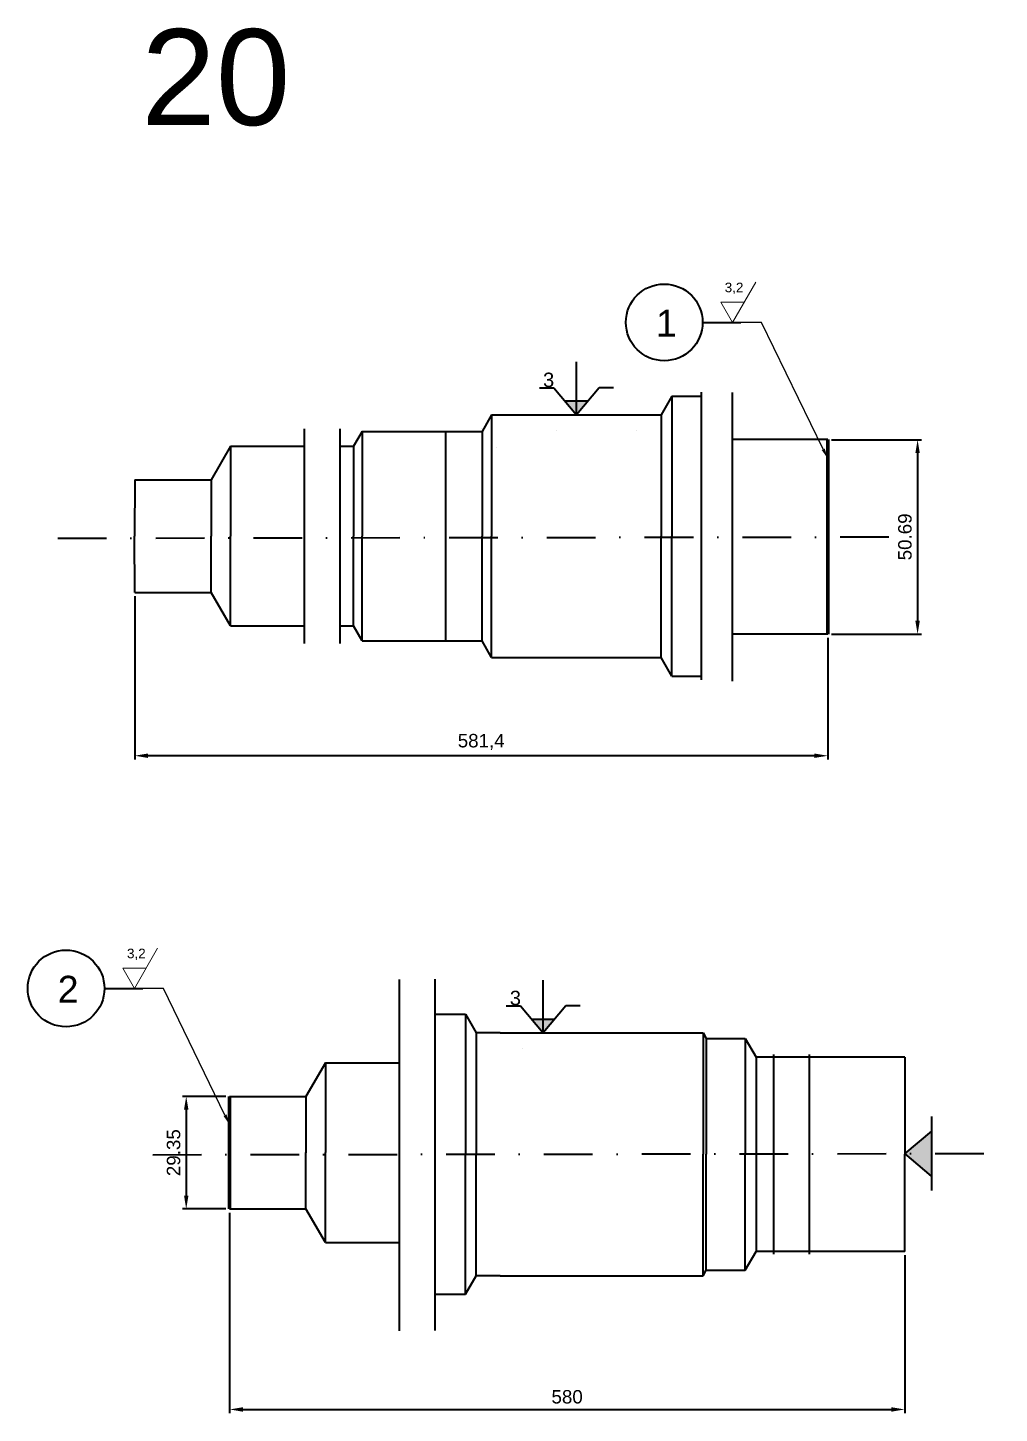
# Model space of a CAD drawing. Header units: millimetres. Extents: x 1335 to 6286, y 608 to 2939.
# Drawn here: x 2243.2 to 2496.5, y 2217.7 to 2578.9 of the extents above; entities that cross this region are included whole.
import ezdxf
from ezdxf import colors
from ezdxf.entities.mleader import LeaderData, LeaderLine
from ezdxf.math import Vec2, Vec3

# ---------------------------------------------------------------- set-up
doc = ezdxf.new("R2010")
doc.units = ezdxf.units.MM
doc.linetypes.add('CENTER', pattern=[50.8, 31.75, -6.35, 6.35, -6.35])
doc.linetypes.add('DASHDOT', pattern=[25.4, 12.7, -6.35, 0, -6.35])
for name, color, linetype, lineweight in [('01.1 CIĄG. Z PRZERWANIEM', 255, 'Amzigzag', 35), ('01.1 CIĄGŁA CIENKA', 255, 'Continuous', 35), ('01.2 CIĄGŁA GRUBA', 7, 'Continuous', 70), ('04.1 DŁ. K+K CIENKA', 255, 'DASHDOT', 35), ('odkuwka', 1, 'CENTER', 35)]:
    doc.layers.add(name, color=color, linetype=linetype, lineweight=lineweight)
doc.styles.get("Standard").update_dxf_attribs({"font": 'arial.ttf'})
doc.linetypes.add('Amzigzag', pattern='A,0.0001,[136,genltshp.shx,S=0.04,R=0,X=0,Y=0],-11', length=11.0001)
doc.dimstyles.new('AM_ISO$0', dxfattribs={"dimscale": 100, "dimtxt": 3.5, "dimasz": 3.5, "dimexe": 1, "dimexo": 1, "dimgap": 1.5, "dimtad": 1, "dimdsep": 46, "dimtxsty": 'Standard', "dimcen": 0, "dimclrd": 256, "dimclre": 256, "dimclrt": 2, "dimadec": 0, "dimazin": 2, "dimtp": 0.1, "dimtm": 0.1, "dimtfac": 0.71, "dimtmove": 0, "dimatfit": 3, "dimfxl": 1, "dimlwd": -1, "dimlwe": -1, "dimarcsym": 1})

# ---------------------------------------------------------------- blocks, each defined once
blk = doc.blocks.new('*D70')
at = {"layer": '01.1 CIĄGŁA CIENKA', "linetype": 'ByBlock', "transparency": 16777216}
for p, q in [((2452.77, 2471.49), (2476.21, 2471.49)), ((2475.21, 2467.99), (2475.21, 2424.3)), ((2452.77, 2420.8), (2476.21, 2420.8))]:
    blk.add_line(p, q, dxfattribs=at)
at = {"layer": '01.1 CIĄGŁA CIENKA', "transparency": 16777216}
for points in [[(2474.63, 2467.99), (2475.79, 2467.99), (2475.21, 2471.49)], [(2474.63, 2424.3), (2475.79, 2424.3), (2475.21, 2420.8)]]:
    blk.add_solid(points, dxfattribs=at)
at = {"layer": 'Defpoints', "color": 0, "transparency": 16777216}
for p in [(2451.77, 2471.49), (2451.77, 2420.8), (2475.21, 2420.8)]:
    blk.add_point(p, dxfattribs=at)
at = {"layer": '01.1 CIĄGŁA CIENKA', "color": 2, "transparency": 16777216, "insert": (2471.92, 2446.15), "char_height": 3.5, "attachment_point": 5, "rotation": 90}
blk.add_mtext('50.69', dxfattribs=at)
blk = doc.blocks.new('*D71')
at = {"layer": '01.1 CIĄGŁA CIENKA', "linetype": 'ByBlock', "transparency": 16777216}
for p, q in [((2271.07, 2430.68), (2271.07, 2388.1)), ((2451.77, 2419.8), (2451.77, 2388.1)), ((2448.27, 2389.1), (2274.57, 2389.1))]:
    blk.add_line(p, q, dxfattribs=at)
at = {"layer": '01.1 CIĄGŁA CIENKA', "transparency": 16777216}
for points in [[(2274.57, 2389.69), (2274.57, 2388.52), (2271.07, 2389.1)], [(2448.27, 2389.69), (2448.27, 2388.52), (2451.77, 2389.1)]]:
    blk.add_solid(points, dxfattribs=at)
at = {"layer": 'Defpoints', "color": 0, "transparency": 16777216}
for p in [(2271.07, 2431.68), (2451.77, 2420.8), (2271.07, 2389.1)]:
    blk.add_point(p, dxfattribs=at)
at = {"layer": '01.1 CIĄGŁA CIENKA', "color": 2, "transparency": 16777216, "insert": (2361.42, 2392.71), "char_height": 3.5, "attachment_point": 5}
blk.add_mtext('581,4', dxfattribs=at)
blk = doc.blocks.new('*D69')
at = {"layer": '01.1 CIĄGŁA CIENKA', "linetype": 'ByBlock', "transparency": 16777216}
for p, q in [((2294.81, 2300.32), (2283.51, 2300.32)), ((2284.51, 2296.82), (2284.51, 2274.47)), ((2294.81, 2270.97), (2283.51, 2270.97))]:
    blk.add_line(p, q, dxfattribs=at)
at = {"layer": '01.1 CIĄGŁA CIENKA', "transparency": 16777216}
for points in [[(2283.93, 2296.82), (2285.09, 2296.82), (2284.51, 2300.32)], [(2283.93, 2274.47), (2285.09, 2274.47), (2284.51, 2270.97)]]:
    blk.add_solid(points, dxfattribs=at)
at = {"layer": 'Defpoints', "color": 0, "transparency": 16777216}
for p in [(2295.81, 2300.32), (2284.51, 2270.97), (2295.81, 2270.97)]:
    blk.add_point(p, dxfattribs=at)
at = {"layer": '01.1 CIĄGŁA CIENKA', "color": 2, "transparency": 16777216, "insert": (2281.22, 2285.64), "char_height": 3.5, "attachment_point": 5, "rotation": 90}
blk.add_mtext('29.35', dxfattribs=at)
blk = doc.blocks.new('*D57')
at = {"layer": '01.1 CIĄGŁA CIENKA', "linetype": 'ByBlock', "transparency": 16777216}
for p, q in [((2295.81, 2269.97), (2295.81, 2217.71)), ((2471.86, 2258.88), (2471.86, 2217.71)), ((2299.31, 2218.71), (2468.36, 2218.71))]:
    blk.add_line(p, q, dxfattribs=at)
at = {"layer": '01.1 CIĄGŁA CIENKA', "transparency": 16777216}
for points in [[(2299.31, 2219.29), (2299.31, 2218.12), (2295.81, 2218.71)], [(2468.36, 2219.29), (2468.36, 2218.12), (2471.86, 2218.71)]]:
    blk.add_solid(points, dxfattribs=at)
at = {"layer": 'Defpoints', "color": 0, "transparency": 16777216}
for p in [(2295.81, 2270.97), (2471.86, 2259.88), (2471.86, 2218.71)]:
    blk.add_point(p, dxfattribs=at)
at = {"layer": '01.1 CIĄGŁA CIENKA', "color": 2, "transparency": 16777216, "insert": (2383.83, 2221.99), "char_height": 3.5, "attachment_point": 5}
blk.add_mtext('580', dxfattribs=at)

msp = doc.modelspace()

# ---------------------------------------------------------------- hatches: boundary and pattern name
at = {"layer": '01.1 CIĄGŁA CIENKA'}
h = msp.add_hatch(color=256, dxfattribs=at)
h.dxf.hatch_style = 1
h.paths.add_polyline_path([(2389.199, 2481.506), (2386.258, 2481.506), (2386.258, 2478.001)])
h.paths.add_polyline_path([(2386.258, 2481.506), (2383.316, 2481.506), (2386.258, 2478.001)])
h = msp.add_hatch(color=256, dxfattribs=at)
h.dxf.hatch_style = 1
h.paths.add_polyline_path([(2380.527, 2320.382), (2377.586, 2320.382), (2377.586, 2316.876)])
h.paths.add_polyline_path([(2377.586, 2320.382), (2374.644, 2320.382), (2377.586, 2316.876)])
h = msp.add_hatch(color=256, dxfattribs=at)
h.dxf.hatch_style = 1
h.paths.add_polyline_path([(2471.86, 2285.4), (2478.87, 2279.518), (2478.87, 2291.283)])

# ---------------------------------------------------------------- linework, layer by layer
at = {"layer": '01.1 CIĄG. Z PRZERWANIEM'}
for p, q in [((2418.838, 2408.869), (2418.838, 2483.851)), ((2426.82, 2483.763), (2426.82, 2408.53)), ((2315.384, 2418.351), (2315.384, 2474.351)), ((2324.548, 2474.351), (2324.548, 2418.351)), ((2340.126, 2239.172), (2340.126, 2330.764)), ((2349.29, 2330.865), (2349.29, 2239.298)), ((2437.742, 2259.226), (2437.742, 2311.226)), ((2446.906, 2311.226), (2446.906, 2259.226))]:
    msp.add_line(p, q, dxfattribs=at)
at = {"layer": '01.1 CIĄGŁA CIENKA', "linetype": 'Continuous', "lineweight": 20}
for p, q in [((2426.96, 2502.052), (2433.022, 2512.552)), ((2426.96, 2502.052), (2433.022, 2512.552)), ((2423.928, 2507.302), (2426.96, 2502.052)), ((2429.991, 2507.302), (2423.928, 2507.302)), ((2423.928, 2507.302), (2426.96, 2502.052)), ((2429.991, 2507.302), (2423.928, 2507.302)), ((2270.982, 2328.449), (2277.045, 2338.949)), ((2270.982, 2328.449), (2277.045, 2338.949)), ((2267.951, 2333.699), (2270.982, 2328.449)), ((2274.014, 2333.699), (2267.951, 2333.699)), ((2267.951, 2333.699), (2270.982, 2328.449)), ((2274.014, 2333.699), (2267.951, 2333.699))]:
    msp.add_line(p, q, dxfattribs=at)
at = {"layer": '01.1 CIĄGŁA CIENKA'}
for p, q in [((2419.151, 2502.052), (2429.151, 2502.052)), ((2386.258, 2478.001), (2386.258, 2491.763)), ((2376.625, 2485.012), (2380.375, 2485.012)), ((2380.375, 2485.012), (2386.258, 2478.001)), ((2392.14, 2485.012), (2386.258, 2478.001)), ((2395.89, 2485.012), (2392.14, 2485.012)), ((2389.199, 2481.506), (2383.316, 2481.506)), ((2411.139, 2482.851), (2408.376, 2478.001)), ((2411.139, 2482.851), (2418.838, 2482.851)), ((2411.139, 2482.851), (2411.139, 2446.351)), ((2364.139, 2478.001), (2361.669, 2473.636)), ((2364.139, 2478.001), (2408.376, 2478.001)), ((2364.139, 2478.001), (2364.139, 2446.351)), ((2408.376, 2478.001), (2408.376, 2446.351)), ((2361.397, 2474.36), (2361.397, 2474.36)), ((2361.397, 2474.36), (2361.397, 2474.36)), ((2330.362, 2473.636), (2328.107, 2469.756)), ((2330.362, 2473.636), (2361.669, 2473.636)), ((2330.362, 2473.636), (2330.362, 2446.351)), ((2352.233, 2419.066), (2352.233, 2473.636)), ((2361.669, 2473.636), (2361.669, 2446.347)), ((2451.774, 2471.493), (2426.82, 2471.493)), ((2296.071, 2469.756), (2290.979, 2461.026)), ((2296.071, 2469.756), (2315.384, 2469.756)), ((2296.071, 2469.756), (2296.071, 2446.351)), ((2324.548, 2469.756), (2328.107, 2469.756)), ((2328.107, 2469.756), (2328.107, 2446.351)), ((2271.067, 2461.026), (2271.044, 2446.351)), ((2271.067, 2461.026), (2290.979, 2461.026)), ((2290.979, 2461.026), (2290.979, 2446.34)), ((2271.067, 2431.676), (2271.044, 2446.351)), ((2290.979, 2431.676), (2290.979, 2446.362)), ((2296.071, 2422.946), (2296.071, 2446.351)), ((2328.107, 2422.946), (2328.107, 2446.351)), ((2330.362, 2419.066), (2330.362, 2446.351)), ((2361.669, 2419.066), (2361.669, 2446.355)), ((2364.139, 2414.701), (2364.139, 2446.351)), ((2408.376, 2414.701), (2408.376, 2446.351)), ((2411.139, 2409.851), (2411.139, 2446.351)), ((2271.067, 2431.676), (2290.979, 2431.676)), ((2296.071, 2422.946), (2290.979, 2431.676)), ((2296.071, 2422.946), (2315.384, 2422.946)), ((2324.548, 2422.946), (2328.107, 2422.946)), ((2330.362, 2419.066), (2328.107, 2422.946)), ((2451.774, 2420.803), (2426.82, 2420.803)), ((2330.362, 2419.066), (2361.669, 2419.066)), ((2364.139, 2414.701), (2361.669, 2419.066)), ((2364.139, 2414.701), (2408.376, 2414.701)), ((2411.139, 2409.851), (2408.376, 2414.701)), ((2411.139, 2409.851), (2418.838, 2409.851)), ((2377.586, 2316.876), (2377.586, 2330.639)), ((2263.174, 2328.449), (2273.174, 2328.449)), ((2367.953, 2323.887), (2371.703, 2323.887)), ((2371.703, 2323.887), (2377.586, 2316.876)), ((2383.468, 2323.887), (2377.586, 2316.876)), ((2387.218, 2323.887), (2383.468, 2323.887)), ((2349.288, 2321.726), (2357.288, 2321.726)), ((2357.288, 2321.726), (2357.288, 2285.226)), ((2357.288, 2321.726), (2360.101, 2316.876)), ((2380.527, 2320.382), (2374.644, 2320.382)), ((2366.389, 2316.876), (2360.101, 2316.876)), ((2360.101, 2316.876), (2360.101, 2285.226)), ((2366.389, 2316.876), (2411.288, 2316.876)), ((2411.288, 2316.876), (2419.288, 2316.876)), ((2419.288, 2316.876), (2420.124, 2315.421)), ((2419.288, 2316.876), (2419.288, 2285.226)), ((2420.124, 2315.421), (2430.288, 2315.421)), ((2420.124, 2315.421), (2420.124, 2285.226)), ((2430.288, 2315.421), (2430.288, 2310.421)), ((2430.288, 2315.421), (2433.118, 2310.571)), ((2320.813, 2309.046), (2315.721, 2300.316)), ((2320.813, 2309.046), (2340.126, 2309.046)), ((2320.813, 2309.046), (2320.813, 2285.641)), ((2430.288, 2310.421), (2430.288, 2285.226)), ((2471.86, 2310.571), (2433.118, 2310.571)), ((2433.118, 2310.571), (2433.118, 2259.881)), ((2471.86, 2310.571), (2471.86, 2285.226)), ((2295.808, 2300.316), (2315.721, 2300.316)), ((2315.721, 2300.316), (2315.721, 2285.63)), ((2478.87, 2295.033), (2478.87, 2275.768)), ((2478.87, 2291.283), (2471.86, 2285.4)), ((2315.721, 2270.966), (2315.721, 2285.651)), ((2320.813, 2262.236), (2320.813, 2285.641)), ((2357.288, 2248.726), (2357.288, 2285.226)), ((2360.101, 2253.576), (2360.101, 2285.226)), ((2419.288, 2253.576), (2419.288, 2285.226)), ((2420.124, 2255.031), (2420.124, 2285.226)), ((2430.288, 2260.031), (2430.288, 2285.226)), ((2478.87, 2279.518), (2471.86, 2285.4)), ((2471.86, 2259.881), (2471.86, 2285.226)), ((2295.808, 2270.966), (2315.721, 2270.966)), ((2320.813, 2262.236), (2315.721, 2270.966)), ((2320.813, 2262.236), (2340.126, 2262.236)), ((2430.288, 2255.031), (2430.288, 2260.031)), ((2430.288, 2255.031), (2433.118, 2259.881)), ((2471.86, 2259.881), (2433.118, 2259.881)), ((2419.288, 2253.576), (2420.124, 2255.031)), ((2420.124, 2255.031), (2430.288, 2255.031)), ((2357.288, 2248.726), (2360.101, 2253.576)), ((2366.389, 2253.576), (2360.101, 2253.576)), ((2366.389, 2253.576), (2411.288, 2253.576)), ((2411.288, 2253.576), (2419.288, 2253.576)), ((2349.288, 2248.726), (2357.288, 2248.726))]:
    msp.add_line(p, q, dxfattribs=at)
at = {"layer": '01.1 CIĄGŁA CIENKA', "ltscale": 0.2}
for p, q in [((2352.233, 2469.36), (2352.233, 2469.36)), ((2419.288, 2311.226), (2419.288, 2285.226)), ((2419.288, 2259.226), (2419.288, 2285.226))]:
    msp.add_line(p, q, dxfattribs=at)
at = {"layer": '01.1 CIĄGŁA CIENKA', "color": 136, "linetype": 'Continuous', "lineweight": 20, "ltscale": 0.2, "true_color": 0x008080}
for points in [[(2380.958, 2473.86), (2380.95, 2473.86)], [(2401.971, 2473.86), (2401.962, 2473.86)], [(2365.453, 2469.36), (2365.444, 2469.36)], [(2372.286, 2312.735), (2372.278, 2312.735)]]:
    msp.add_lwpolyline(points, dxfattribs=at)
at = {"layer": '01.1 CIĄGŁA CIENKA'}
for centre in [(2409.151, 2502.059), (2253.174, 2328.456)]:
    msp.add_circle(centre, 10, dxfattribs=at)
at = {"layer": '01.2 CIĄGŁA GRUBA'}
for p, q in [((2451.774, 2471.493), (2451.774, 2446.148)), ((2451.774, 2420.803), (2451.774, 2446.148)), ((2295.808, 2300.316), (2295.786, 2285.641)), ((2295.808, 2270.966), (2295.786, 2285.641))]:
    msp.add_line(p, q, dxfattribs=at)
at = {"layer": '04.1 DŁ. K+K CIENKA'}
for p, q in [((2251.045, 2445.813), (2471.774, 2446.148)), ((2275.787, 2285.103), (2496.516, 2285.438))]:
    msp.add_line(p, q, dxfattribs=at)

# ---------------------------------------------------------------- texts
at = {"layer": '01.1 CIĄGŁA CIENKA', "attachment_point": 1}
for s, width, gutter_width, insert, char_height in [('3,2', 6.23728, 12.5, (2424.931, 2512.422), 2.5), ('1', 6.92921, 1, (2406.974, 2505.344), 7), ('3', 9.52863, 1, (2377.555, 2488.96), 3.75), ('3,2', 6.23728, 12.5, (2269.07, 2338.819), 2.5), ('2', 6.92921, 1, (2250.997, 2331.741), 7), ('3', 9.52863, 1, (2368.883, 2327.835), 3.75)]:
    msp.add_mtext_dynamic_manual_height_columns(s, width=width, gutter_width=gutter_width, heights=[0], dxfattribs=dict(at, insert=insert, char_height=char_height))
at = {"layer": 'odkuwka', "insert": (2272.815, 2578.498), "char_height": 25, "attachment_point": 1}
msp.add_mtext_dynamic_manual_height_columns('20', width=57.69407, gutter_width=1, heights=[0], dxfattribs=at)

# ---------------------------------------------------------------- dimensions: what is measured, and where the dimension line sits
at = {"layer": '01.1 CIĄGŁA CIENKA'}
for base, p1, p2, picture, middle in [((2475.209, 2420.803), (2451.774, 2471.493), (2451.774, 2420.803), '*D70', (2471.922, 2446.148)), ((2284.51, 2270.966), (2295.808, 2300.316), (2295.808, 2270.966), '*D69', (2281.222, 2285.641))]:
    dim = msp.add_linear_dim(base=base, p1=p1, p2=p2, angle=90, dimstyle='AM_ISO$0', override={"dimscale": 1, "dimtdec": 3}, dxfattribs=at)
    dim.commit()
    dim.dimension.update_dxf_attribs({"geometry": picture, "text_midpoint": middle})
for base, p1, p2, text, picture, middle in [((2271.067, 2389.103), (2451.774, 2420.803), (2271.067, 2431.676), '581,4', '*D71', (2361.42, 2392.707)), ((2471.86, 2218.706), (2295.808, 2270.966), (2471.86, 2259.881), '580', '*D57', (2383.834, 2221.993))]:
    dim = msp.add_linear_dim(base=base, p1=p1, p2=p2, text=text, dimstyle='AM_ISO$0', override={"dimscale": 1, "dimtdec": 3}, dxfattribs=at)
    dim.commit()
    dim.dimension.update_dxf_attribs({"geometry": picture, "text_midpoint": middle})

# ---------------------------------------------------------------- leaders
ml = msp.add_multileader_mtext('Standard', dxfattribs=at)
ml.set_content('', color=256)
ml.set_leader_properties()
ml.build(insert=Vec2(0, 0))
ml.multileader.update_dxf_attribs({"dogleg_length": 0.36, "arrow_head_size": 2.7, "scale": 15})
ctx = ml.context
ctx.base_point, ctx.scale, ctx.char_height, ctx.arrow_head_size, ctx.landing_gap_size, ctx.plane_origin = Vec3(2426.451, 2502.052), 15, 2.7, 2.7, 1.35, Vec3(2451.774, 2466.581)
ctx.text_align_type = 2
notes = []
notes.append((ctx, [(1, (1, 1, 0), (2434.551, 2502.052), (-1, 0), 5.4, [(0, [(2451.774, 2466.581)], 0, [])])]))
ctx.mtext.insert, ctx.mtext.alignment, ctx.mtext.flow_direction = Vec3(2427.801, 2503.402), 3, 5
ml = msp.add_multileader_mtext('Standard', dxfattribs=at)
ml.set_content('', color=256)
ml.set_leader_properties()
ml.build(insert=Vec2(0, 0))
ml.multileader.update_dxf_attribs({"dogleg_length": 0.36, "arrow_head_size": 2.7, "scale": 15})
ctx = ml.context
ctx.base_point, ctx.scale, ctx.char_height, ctx.arrow_head_size, ctx.landing_gap_size, ctx.plane_origin = Vec3(2270.474, 2328.449), 15, 2.7, 2.7, 1.35, Vec3(2295.797, 2292.978)
ctx.text_align_type = 2
notes.append((ctx, [(1, (1, 1, 0), (2278.574, 2328.449), (-1, 0), 5.4, [(0, [(2295.797, 2292.978)], 0, [])])]))
ctx.mtext.insert, ctx.mtext.alignment, ctx.mtext.flow_direction = Vec3(2271.824, 2329.799), 3, 5
for ctx, leaders in notes:
    for number, flags, end, landing, length, lines in leaders:
        leader = LeaderData()
        leader.index, (leader.has_last_leader_line, leader.has_dogleg_vector, leader.attachment_direction) = number, flags
        leader.last_leader_point, leader.dogleg_vector, leader.dogleg_length = Vec3(end), Vec3(landing), length
        for number, points, colour, breaks in lines:
            line = LeaderLine()
            line.index, line.vertices, line.color, line.breaks = number, Vec3.list(points), colors.encode_raw_color(colour), breaks
            leader.lines.append(line)
        ctx.leaders.append(leader)

doc.saveas('drawing.dxf')
